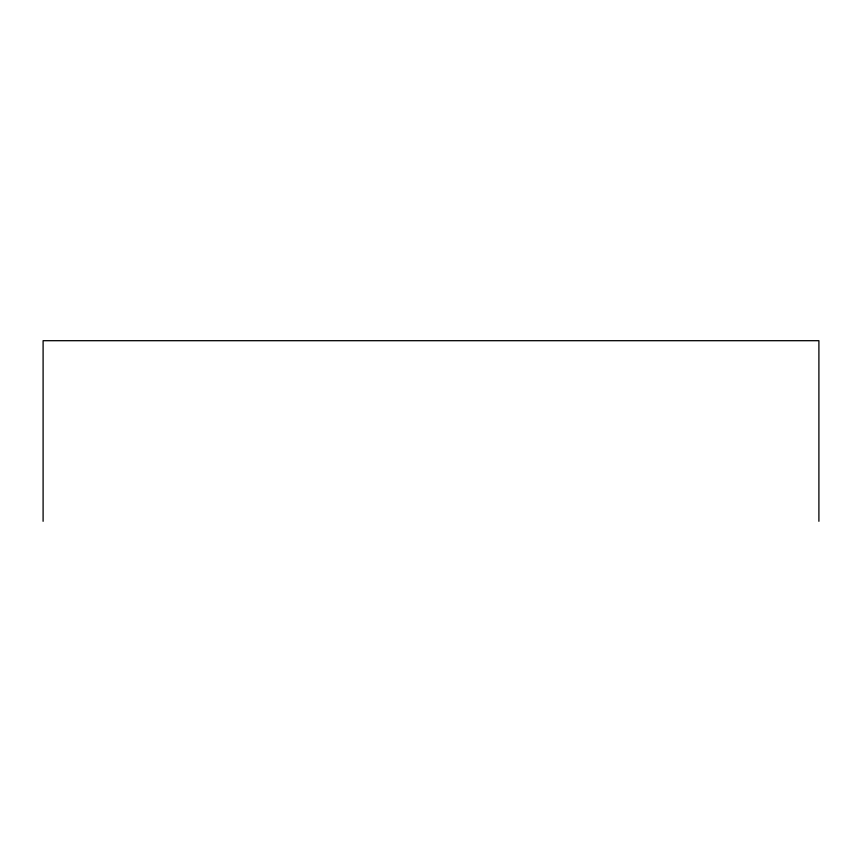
<?xml version="1.0" encoding="UTF-8"?>
<svg xmlns="http://www.w3.org/2000/svg" width="862" height="862" viewBox="0 0 862 862"><rect width="100%" height="100%" fill="white"/><g stroke="black" fill="none" stroke-linecap="round" stroke-linejoin="round"><path stroke-width="1.29" d="M818.9 521.305L818.9 340.695L43.1 340.695L43.1 521.305"/></g></svg>
